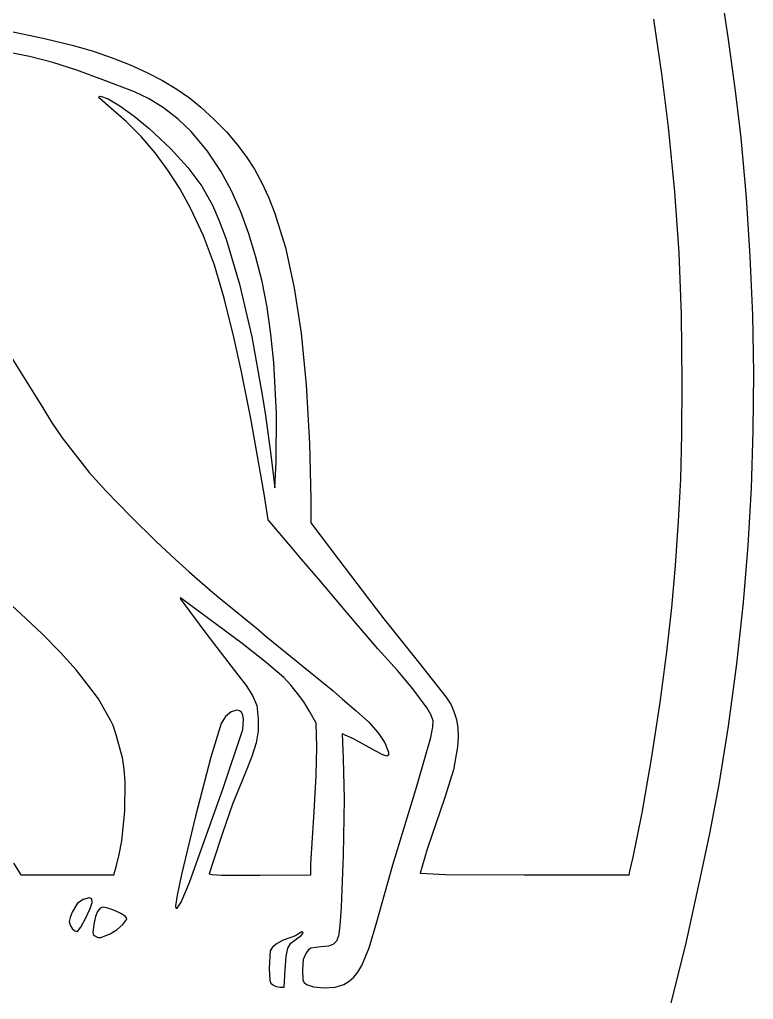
# Model space of a CAD drawing. Extents: x 295 to 722, y 9 to 564.
# Drawn here: x 595.8 to 722, y 265.4 to 433.9 of the extents above; entities that cross this region are included whole.
import ezdxf

# ---------------------------------------------------------------- set-up
doc = ezdxf.new("R2010")
doc.units = 0

msp = doc.modelspace()

# ---------------------------------------------------------------- linework, layer by layer
at = {"layer": 'Image'}
for p, q in [((716.198425, 439.840056), (717.577694, 430.870882)), ((706.19326, 424.572596), (704.82942, 433.93518)), ((594.355802, 431.815298), (600.053845, 430.6478)), ((600.053845, 430.6478), (605.030968, 429.434836)), ((717.577694, 430.870882), (718.839106, 421.638752)), ((597.439848, 427.521885), (593.459669, 428.3421)), ((605.030968, 429.434836), (608.430529, 428.429745)), ((608.430529, 428.429745), (611.679293, 427.314666)), ((601.445349, 426.475353), (597.439848, 427.521885)), ((605.613624, 425.162834), (601.445349, 426.475353)), ((611.679293, 427.314666), (614.758051, 426.098898)), ((610.082122, 423.54466), (605.613624, 425.162834)), ((614.758051, 426.098898), (617.647589, 424.791739)), ((617.647589, 424.791739), (620.328696, 423.40249)), ((615.518324, 421.466331), (610.082122, 423.54466)), ((620.328696, 423.40249), (622.78216, 421.940448)), ((707.341775, 415.39603), (706.19326, 424.572596)), ((617.934178, 420.312461), (615.518324, 421.466331)), ((622.78216, 421.940448), (624.98877, 420.414913)), ((718.839106, 421.638752), (719.779504, 413.543949)), ((609.393157, 420.601638), (609.682602, 420.68769)), ((609.543716, 420.288509), (609.393157, 420.601638)), ((611.451313, 418.651184), (609.543716, 420.288509)), ((609.682602, 420.68769), (610.975221, 420.240639)), ((610.975221, 420.240639), (613.004468, 419.033042)), ((620.523064, 418.679461), (617.934178, 420.312461)), ((624.98877, 420.414913), (626.929313, 418.835183)), ((614.101442, 416.360635), (611.451313, 418.651184)), ((613.004468, 419.033042), (615.467857, 417.265235)), ((623.046555, 416.734212), (620.523064, 418.679461)), ((626.929313, 418.835183), (629.267418, 416.665455)), ((616.651778, 413.781735), (614.101442, 416.360635)), ((615.467857, 417.265235), (618.062898, 415.137554)), ((625.266223, 414.643593), (623.046555, 416.734212)), ((629.267418, 416.665455), (631.330731, 414.553883)), ((618.062898, 415.137554), (621.719829, 411.718669)), ((628.05383, 411.243461), (625.266223, 414.643593)), ((631.330731, 414.553883), (633.149386, 412.457419)), ((708.445039, 404.259625), (707.341775, 415.39603)), ((619.055022, 410.965987), (616.651778, 413.781735)), ((719.779504, 413.543949), (720.698179, 403.271346)), ((621.719829, 411.718669), (624.709435, 408.434622)), ((630.394636, 407.840151), (628.05383, 411.243461)), ((633.149386, 412.457419), (634.753518, 410.333014)), ((621.263876, 407.964894), (619.055022, 410.965987)), ((634.753518, 410.333014), (636.173261, 408.137619)), ((623.325672, 404.839713), (621.263876, 407.964894)), ((624.709435, 408.434622), (627.091783, 405.21267)), ((632.184719, 404.414213), (630.394636, 407.840151)), ((636.173261, 408.137619), (637.438749, 405.828186)), ((625.185182, 401.351038), (623.325672, 404.839713)), ((627.091783, 405.21267), (628.926941, 401.980069)), ((633.782626, 400.812397), (632.184719, 404.414213)), ((637.438749, 405.828186), (638.580116, 403.361666)), ((638.580116, 403.361666), (639.627498, 400.69501)), ((709.176827, 393.785731), (708.445039, 404.259625)), ((720.698179, 403.271346), (721.369319, 393.110432)), ((627.384691, 396.670152), (625.185182, 401.351038)), ((628.926941, 401.980069), (630.098766, 399.297134)), ((635.191287, 397.024108), (633.782626, 400.812397)), ((639.627498, 400.69501), (641.490297, 394.666963)), ((630.098766, 399.297134), (631.27388, 396.094141)), ((629.271117, 391.670138), (627.384691, 396.670152)), ((631.27388, 396.094141), (633.570088, 388.371098)), ((636.413631, 393.038754), (635.191287, 397.024108)), ((641.490297, 394.666963), (643.005412, 387.769863)), ((637.452588, 388.845742), (636.413631, 393.038754)), ((709.582577, 383.136792), (709.176827, 393.785731)), ((721.369319, 393.110432), (721.793005, 383.045796)), ((630.964513, 385.992928), (629.271117, 391.670138)), ((633.570088, 388.371098), (635.687792, 379.29717)), ((638.311088, 384.43448), (637.452588, 388.845742)), ((643.005412, 387.769863), (644.186116, 379.931179)), ((632.584933, 379.280451), (630.964513, 385.992928)), ((638.99206, 379.794373), (638.311088, 384.43448)), ((709.707729, 371.475252), (709.582577, 383.136792)), ((721.793005, 383.045796), (721.969319, 373.062031)), ((590.94613, 381.144507), (599.77762, 367.130548)), ((633.915838, 373.327333), (632.584933, 379.280451)), ((635.687792, 379.29717), (637.499218, 369.358588)), ((639.498434, 374.914831), (638.99206, 379.794373)), ((644.186116, 379.931179), (645.045681, 371.078377)), ((639.942656, 366.129859), (639.498434, 374.914831)), ((635.52318, 365.257551), (633.915838, 373.327333)), ((721.969319, 373.062031), (721.898343, 363.143728)), ((645.045681, 371.078377), (645.594608, 360.9752)), ((709.650246, 362.529462), (709.707729, 371.475252)), ((637.499218, 369.358588), (638.067013, 365.786718)), ((599.77762, 367.130548), (601.251683, 364.651209)), ((638.067013, 365.786718), (638.95625, 359.039851)), ((639.887768, 357.849227), (639.942656, 366.129859)), ((601.251683, 364.651209), (603.072803, 361.962985)), ((636.702056, 358.775268), (635.52318, 365.257551)), ((709.458568, 354.86014), (709.650246, 362.529462)), ((721.898343, 363.143728), (721.580159, 353.275476)), ((603.072803, 361.962985), (607.729583, 355.997146)), ((645.594608, 360.9752), (645.843478, 351.412685)), ((638.95625, 359.039851), (639.675519, 353.351316)), ((637.806267, 352.311235), (636.702056, 358.775268)), ((639.675519, 353.351316), (639.887768, 357.849227)), ((607.729583, 355.997146), (610.601266, 352.855246)), ((709.101765, 347.62703), (709.458568, 354.86014)), ((610.601266, 352.855246), (614.842814, 348.493564)), ((638.534241, 347.831575), (637.806267, 352.311235)), ((721.580159, 353.275476), (721.014848, 343.441868)), ((645.843478, 351.412685), (645.846918, 347.357392)), ((614.842814, 348.493564), (619.2363, 344.141173)), ((640.453949, 345.564369), (638.534241, 347.831575)), ((645.846918, 347.357392), (650.660582, 340.961657)), ((708.548908, 339.989875), (709.101765, 347.62703)), ((643.067712, 342.503413), (640.453949, 345.564369)), ((619.2363, 344.141173), (622.563799, 341.027144)), ((644.209123, 341.171458), (643.067712, 342.503413)), ((721.014848, 343.441868), (720.202493, 333.627495)), ((622.563799, 341.027144), (624.945046, 338.931543)), ((647.444655, 337.344045), (644.209123, 341.171458)), ((650.660582, 340.961657), (655.753805, 334.251012)), ((624.945046, 338.931543), (629.019889, 335.359672)), ((707.920124, 332.779808), (708.548908, 339.989875)), ((652.04033, 331.920094), (647.444655, 337.344045)), ((629.019889, 335.359672), (630.606593, 334.026357)), ((595.973208, 331.697177), (592.004463, 335.312259)), ((623.637477, 334.26772), (623.378149, 334.427046)), ((623.378149, 334.427046), (623.48595, 334.169049)), ((623.48595, 334.169049), (627.960204, 328.106972)), ((629.597579, 329.859415), (623.637477, 334.26772)), ((630.606593, 334.026357), (636.718989, 329.024259)), ((655.753805, 334.251012), (658.41461, 330.847336)), ((720.202493, 333.627495), (719.049499, 323.099665)), ((707.084944, 325.173227), (707.920124, 332.779808)), ((599.647372, 328.248497), (595.973208, 331.697177)), ((657.366031, 325.676524), (652.04033, 331.920094)), ((658.41461, 330.847336), (664.375374, 323.35705)), ((634.019221, 326.587231), (629.597579, 329.859415)), ((636.718989, 329.024259), (638.174196, 327.804899)), ((602.804741, 325.045354), (599.647372, 328.248497)), ((627.960204, 328.106972), (633.281289, 321.204482)), ((638.174196, 327.804899), (643.598147, 323.391094)), ((638.149418, 323.329608), (634.019221, 326.587231)), ((660.726351, 321.945224), (657.366031, 325.676524)), ((605.47195, 322.059445), (602.804741, 325.045354)), ((705.93949, 316.427281), (707.084944, 325.173227)), ((607.675634, 319.262469), (605.47195, 322.059445)), ((641.208391, 320.722651), (638.149418, 323.329608)), ((643.598147, 323.391094), (649.683556, 318.424696)), ((663.371741, 318.792844), (660.726351, 321.945224)), ((664.375374, 323.35705), (669.072258, 317.435454)), ((719.049499, 323.099665), (717.611104, 312.379807)), ((633.281289, 321.204482), (634.703525, 319.339951)), ((642.416361, 319.402465), (641.208391, 320.722651)), ((609.303428, 317.076151), (607.675634, 319.262469)), ((634.703525, 319.339951), (635.812846, 317.643708)), ((643.540839, 317.986145), (642.416361, 319.402465)), ((665.871935, 315.453249), (663.371741, 318.792844)), ((610.419016, 315.091779), (609.303428, 317.076151)), ((635.812846, 317.643708), (636.568796, 315.928024)), ((644.636758, 316.544478), (643.540839, 317.986145)), ((649.683556, 318.424696), (651.276717, 317.017676)), ((651.276717, 317.017676), (653.657964, 314.998016)), ((669.072258, 317.435454), (669.9582, 316.056034)), ((633.14566, 315.113447), (632.170973, 314.830604)), ((633.566528, 315.023903), (633.14566, 315.113447)), ((636.568796, 315.928024), (636.804741, 313.65758)), ((645.704995, 314.811149), (644.636758, 316.544478)), ((666.544442, 314.251708), (665.871935, 315.453249)), ((669.9582, 316.056034), (670.471393, 314.894849)), ((704.44851, 306.753547), (705.93949, 316.427281)), ((611.468696, 313.266992), (610.419016, 315.091779)), ((631.191871, 314.027892), (630.415776, 312.820558)), ((632.170973, 314.830604), (631.191871, 314.027892)), ((633.908509, 314.761174), (633.566528, 315.023903)), ((634.144583, 314.252391), (633.908509, 314.761174)), ((634.27705, 313.50045), (634.144583, 314.252391)), ((634.180871, 311.811786), (634.27705, 313.50045)), ((636.804741, 313.65758), (636.765231, 311.581068)), ((646.753511, 312.870117), (645.704995, 314.811149)), ((653.657964, 314.998016), (655.764773, 313.087836)), ((666.912805, 313.308653), (666.544442, 314.251708)), ((670.471393, 314.894849), (670.886276, 313.537435)), ((670.886276, 313.537435), (671.131024, 312.086743)), ((611.83757, 312.508123), (611.468696, 313.266992)), ((612.39001, 310.882722), (611.83757, 312.508123)), ((630.415776, 312.820558), (628.673662, 307.049682)), ((630.756297, 301.698884), (634.180871, 311.811786)), ((646.853444, 308.769081), (646.753511, 312.870117)), ((655.764773, 313.087836), (657.405898, 311.245849)), ((666.474258, 310.396465), (666.83376, 312.232155)), ((666.83376, 312.232155), (666.912805, 313.308653)), ((671.131024, 312.086743), (671.203139, 310.519503)), ((717.611104, 312.379807), (716.017716, 302.360006)), ((613.45918, 306.906284), (612.39001, 310.882722)), ((636.765231, 311.581068), (636.423139, 309.497346)), ((653.173492, 310.191467), (651.22925, 311.064434)), ((651.22925, 311.064434), (651.422819, 306.753302)), ((657.039916, 308.071026), (653.173492, 310.191467)), ((657.405898, 311.245849), (658.553543, 309.507738)), ((665.41127, 306.652417), (666.474258, 310.396465)), ((671.203139, 310.519503), (671.100125, 308.812446)), ((636.423139, 309.497346), (635.725002, 307.180212)), ((646.784858, 303.909965), (646.853444, 308.769081)), ((658.553543, 309.507738), (659.179917, 307.909186)), ((671.100125, 308.812446), (670.358727, 304.88581)), ((613.75858, 304.992991), (613.45918, 306.906284)), ((628.673662, 307.049682), (626.031794, 296.892234)), ((635.725002, 307.180212), (634.617354, 304.403461)), ((651.422819, 306.753302), (651.568227, 299.83173)), ((658.216814, 307.438118), (657.039916, 308.071026)), ((658.916663, 307.20389), (658.216814, 307.438118)), ((659.213139, 307.36277), (658.916663, 307.20389)), ((659.179917, 307.909186), (659.213139, 307.36277)), ((702.826527, 297.459195), (704.44851, 306.753547)), ((613.92283, 302.770623), (613.75858, 304.992991)), ((663.887404, 301.458229), (665.047098, 305.426974)), ((665.047098, 305.426974), (665.41127, 306.652417)), ((634.617354, 304.403461), (632.4016, 298.978002)), ((646.40024, 297.629105), (646.784858, 303.909965)), ((670.358727, 304.88581), (668.886858, 300.120683)), ((613.86763, 297.773802), (613.92283, 302.770623)), ((624.956053, 285.497313), (630.756297, 301.698884)), ((716.017716, 302.360006), (714.399738, 293.932351)), ((659.970047, 288.493252), (663.887404, 301.458229)), ((668.886858, 300.120683), (665.859463, 291.238248)), ((632.4016, 298.978002), (630.638343, 293.952433)), ((651.568227, 299.83173), (651.423954, 290.196456)), ((613.337075, 292.666089), (613.86763, 297.773802)), ((626.031794, 296.892234), (623.618923, 286.857277)), ((645.847103, 288.706414), (646.40024, 297.629105)), ((701.288063, 289.851396), (702.826527, 297.459195)), ((630.638343, 293.952433), (629.02182, 289.078682)), ((714.399738, 293.932351), (712.913866, 286.940983)), ((612.907129, 290.305107), (613.337075, 292.666089)), ((612.374655, 288.197753), (612.907129, 290.305107)), ((651.423954, 290.196456), (651.078837, 281.224999)), ((665.859463, 291.238248), (664.632311, 287.085366)), ((700.738259, 287.404004), (701.288063, 289.851396)), ((594.683815, 288.821322), (595.973208, 286.817106)), ((611.959974, 286.808639), (612.374655, 288.197753)), ((629.02182, 289.078682), (628.384493, 286.962018)), ((645.847103, 286.822662), (645.847103, 288.706414)), ((657.198587, 278.73891), (659.970047, 288.493252)), ((595.973208, 286.817106), (603.966604, 286.812872)), ((603.966604, 286.812872), (611.959974, 286.808639)), ((623.618923, 286.857277), (622.851096, 283.294815)), ((628.384493, 286.962018), (628.888281, 286.837169)), ((628.888281, 286.837169), (630.455592, 286.761497)), ((630.455592, 286.761497), (637.115732, 286.749531)), ((637.115732, 286.749531), (645.847103, 286.822662)), ((664.632311, 287.085366), (668.998625, 286.87586)), ((668.998625, 286.87586), (682.618901, 286.808692)), ((682.618901, 286.808692), (700.605518, 286.808692)), ((700.605518, 286.808692), (700.738259, 287.404004)), ((712.913866, 286.940983), (710.271896, 274.825926)), ((623.566516, 282.12388), (624.956053, 285.497313)), ((622.851096, 283.294815), (622.563799, 281.453876)), ((605.732748, 281.921685), (604.811345, 280.382722)), ((606.698615, 282.567595), (605.732748, 281.921685)), ((607.729768, 282.839947), (606.698615, 282.567595)), ((608.173859, 282.656921), (607.729768, 282.839947)), ((607.895469, 281.004519), (608.232618, 282.066022)), ((608.232618, 282.066022), (608.173859, 282.656921)), ((622.563799, 281.453876), (622.637029, 281.057501)), ((622.84264, 281.046455), (623.566516, 282.12388)), ((623.566516, 282.12388), (623.566516, 282.12388)), ((604.811345, 280.382722), (604.45195, 279.454777)), ((607.151839, 279.409681), (607.895469, 281.004519)), ((609.168646, 280.522058), (608.794124, 279.610092)), ((609.621269, 281.069737), (609.168646, 280.522058)), ((610.151602, 281.252449), (609.621269, 281.069737)), ((610.957172, 281.083396), (610.151602, 281.252449)), ((612.075229, 280.670257), (610.957172, 281.083396)), ((613.169955, 280.154065), (612.075229, 280.670257)), ((613.905532, 279.675852), (613.169955, 280.154065)), ((622.637029, 281.057501), (622.84264, 281.046455)), ((651.078837, 281.224999), (650.858724, 278.043677)), ((604.45195, 279.454777), (604.307572, 278.749441)), ((604.307572, 278.749441), (604.457605, 278.154933)), ((604.457605, 278.154933), (604.824792, 277.581003)), ((606.26538, 277.807846), (607.151839, 279.409681)), ((607.151839, 279.409681), (607.151839, 279.409681)), ((608.49809, 278.334522), (608.329366, 276.878793)), ((608.794124, 279.610092), (608.49809, 278.334522)), ((612.515787, 277.389663), (613.508657, 278.27089)), ((613.508657, 278.27089), (614.184187, 279.163533)), ((614.148212, 279.410882), (613.905532, 279.675852)), ((614.184187, 279.163533), (614.148212, 279.410882)), ((650.858724, 278.043677), (650.621715, 276.294878)), ((655.874839, 274.26738), (657.198587, 278.73891)), ((604.824792, 277.581003), (605.284769, 277.17499)), ((605.284769, 277.17499), (605.713169, 277.084235)), ((605.713169, 277.084235), (606.26538, 277.807846)), ((608.329366, 276.878793), (608.436357, 276.552746)), ((608.436357, 276.552746), (608.687849, 276.314245)), ((609.723391, 275.99873), (611.345771, 276.631428)), ((611.345771, 276.631428), (612.515787, 277.389663)), ((611.345771, 276.631428), (611.345771, 276.631428)), ((643.754834, 276.651642), (643.186628, 276.303265)), ((643.337983, 275.760447), (644.175739, 276.346095)), ((644.273773, 277.00656), (643.754834, 276.651642)), ((644.175739, 276.346095), (644.524188, 276.748029)), ((644.454325, 276.956702), (644.273773, 277.00656)), ((644.524188, 276.748029), (644.454325, 276.956702)), ((608.687849, 276.314245), (609.186705, 276.044458)), ((609.186705, 276.044458), (609.723391, 275.99873)), ((640.060911, 275.007844), (639.264514, 274.369223)), ((641.105414, 275.578009), (640.060911, 275.007844)), ((642.248774, 275.981718), (641.105414, 275.578009)), ((641.883815, 274.177288), (642.429974, 275.076782)), ((643.186628, 276.303265), (642.248774, 275.981718)), ((642.429974, 275.076782), (643.337983, 275.760447)), ((649.742129, 274.85895), (648.88458, 274.553334)), ((650.278, 275.412835), (649.742129, 274.85895)), ((650.621715, 276.294878), (650.278, 275.412835)), ((710.271896, 274.825926), (707.761827, 264.817003)), ((638.865472, 273.760146), (638.706987, 270.750277)), ((639.264514, 274.369223), (638.865472, 273.760146)), ((641.585296, 272.746934), (641.883815, 274.177288)), ((645.052428, 273.391662), (644.533204, 272.263447)), ((645.449869, 273.916537), (645.052428, 273.391662)), ((645.862439, 274.205208), (645.449869, 273.916537)), ((647.575835, 274.416101), (645.862439, 274.205208)), ((648.88458, 274.553334), (647.575835, 274.416101)), ((654.608581, 271.202704), (655.874839, 274.26738)), ((641.420206, 270.470692), (641.585296, 272.746934)), ((644.533204, 272.263447), (644.403829, 270.474555)), ((638.706987, 270.750277), (638.797124, 268.637929)), ((641.275373, 267.494133), (641.420206, 270.470692)), ((644.403829, 270.474555), (644.499168, 268.711436)), ((653.221588, 269.204811), (653.941315, 270.091663)), ((653.941315, 270.091663), (654.608581, 271.202704)), ((638.797124, 268.637929), (638.973649, 268.197122)), ((638.973649, 268.197122), (639.291398, 267.906009)), ((644.499168, 268.711436), (644.704659, 268.303196)), ((644.704659, 268.303196), (645.080976, 267.967472)), ((645.080976, 267.967472), (646.3314, 267.515518)), ((650.062061, 267.495966), (651.535637, 267.933632)), ((651.535637, 267.933632), (652.427122, 268.499636)), ((652.427122, 268.499636), (653.221588, 269.204811)), ((639.291398, 267.906009), (639.911729, 267.61512)), ((639.911729, 267.61512), (640.577403, 267.494133)), ((640.577403, 267.494133), (641.275373, 267.494133)), ((646.3314, 267.515518), (648.159539, 267.357473)), ((648.159539, 267.357473), (650.062061, 267.495966))]:
    msp.add_line(p, q, dxfattribs=at)

doc.saveas('drawing.dxf')
